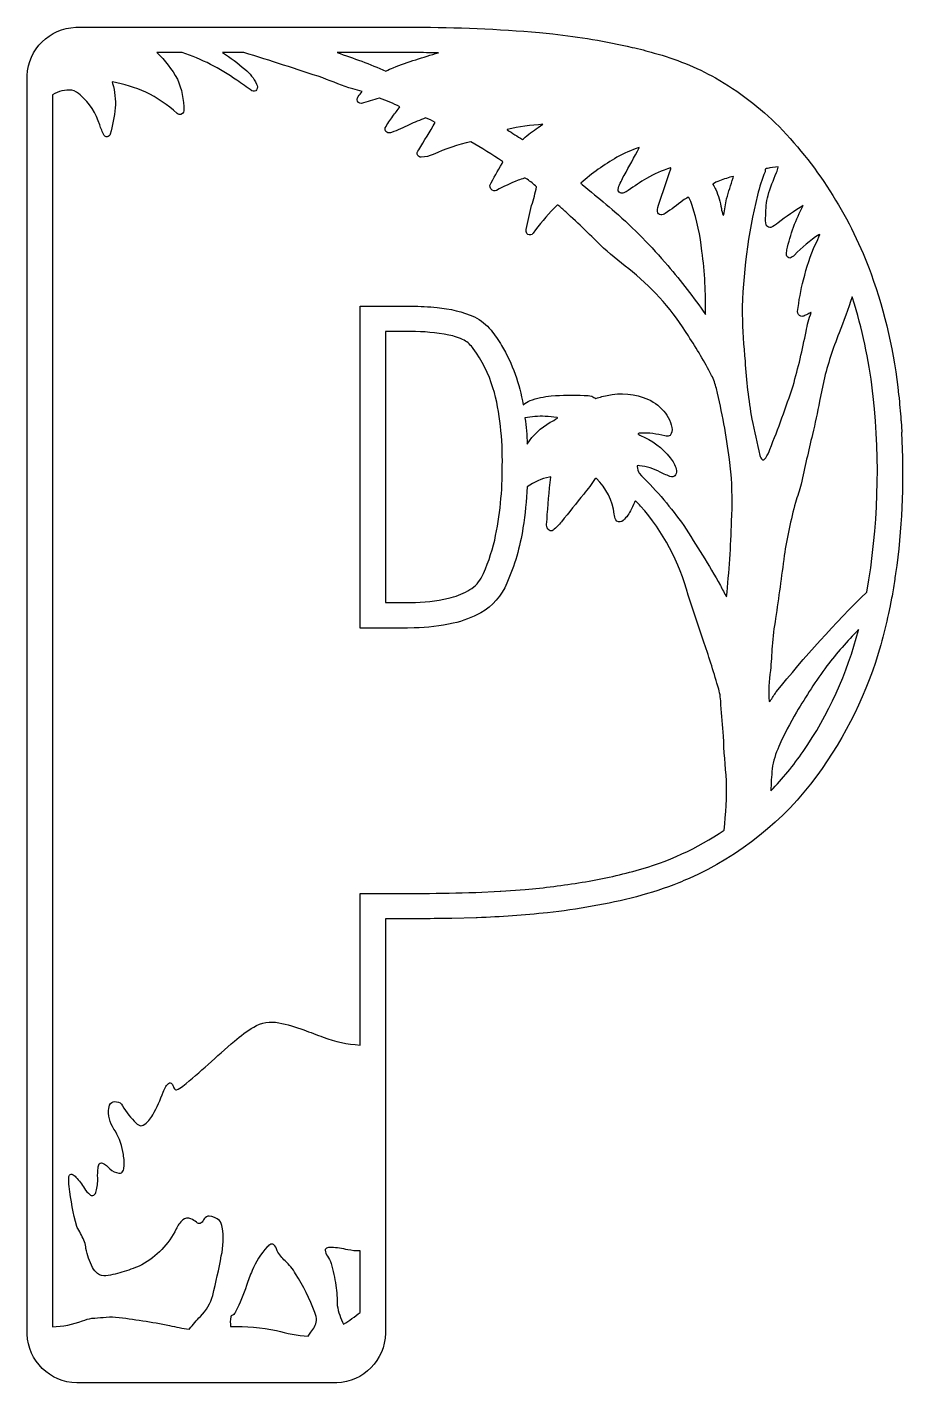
# Model space of a CAD drawing. Extents: x 0 to 1525, y 0 to 1043.
# Drawn here: x 1180 to 1510, y 533 to 1043 of the extents above; entities that cross this region are included whole.
import ezdxf

# ---------------------------------------------------------------- set-up
doc = ezdxf.new("R2010")
doc.units = 0
doc.header["$MEASUREMENT"] = 0
doc.layers.add('Layer 1', color=7, linetype='Continuous', lineweight=0)

msp = doc.modelspace()

# ---------------------------------------------------------------- linework, layer by layer
at = {"layer": 'Layer 1', "color": 1, "lineweight": 25, "true_color": 0xff0000}
for points, knots in [([(1198.42, 1043.13), (1188.5, 1042.79), (1180.51, 1034.88), (1180.07, 1024.97), (1180.07, 1024.97), (1180.07, 551.27), (1180.07, 551.27), (1180.44, 541.16), (1188.63, 533.11), (1198.73, 532.92), (1198.73, 532.92), (1296.61, 532.92), (1296.61, 532.92), (1306.72, 533.28), (1314.78, 541.49), (1314.95, 551.61), (1314.95, 551.61), (1314.95, 707.62), (1314.95, 707.62), (1323.14, 707.6), (1331.3, 707.62), (1339.49, 707.69), (1339.49, 707.69), (1339.92, 707.69), (1339.92, 707.69), (1339.92, 707.69), (1349.11, 707.96), (1349.11, 707.96), (1349.11, 707.96), (1349.54, 707.96), (1349.54, 707.96), (1358.36, 708.3), (1367.18, 708.94), (1375.96, 709.89), (1387.28, 711.07), (1398.51, 713.09), (1409.54, 715.92), (1414.93, 717.36), (1420.24, 719.1), (1425.44, 721.14), (1426.71, 721.72), (1428.01, 722.26), (1429.32, 722.75), (1448.41, 731.22), (1464.95, 744.52), (1477.32, 761.35), (1488.29, 776.2), (1496.46, 792.93), (1501.41, 810.71), (1502.55, 814.61), (1503.52, 818.55), (1504.31, 822.53), (1504.31, 822.53), (1504.99, 825.36), (1504.99, 825.36), (1504.99, 825.36), (1504.99, 825.45), (1504.99, 825.45), (1504.99, 825.45), (1505.51, 828.22), (1505.51, 828.22), (1505.51, 828.22), (1505.53, 828.29), (1505.53, 828.29), (1505.93, 830.38), (1506.29, 832.47), (1506.62, 834.57), (1506.62, 834.57), (1506.62, 834.66), (1506.62, 834.66), (1506.73, 835.59), (1506.86, 836.51), (1507.03, 837.43), (1507.03, 837.43), (1507.05, 837.52), (1507.05, 837.52), (1509.35, 854.06), (1510.15, 870.77), (1509.43, 887.45), (1509.43, 887.45), (1509.3, 890.63), (1509.3, 890.63), (1509.3, 890.63), (1509.32, 890.76), (1509.32, 890.76), (1509.32, 890.76), (1509.07, 895.01), (1509.07, 895.01), (1509.05, 895.13), (1509.04, 895.26), (1509.03, 895.39), (1508.82, 898.46), (1508.54, 901.52), (1508.21, 904.58), (1508.21, 904.58), (1508.16, 904.8), (1508.16, 904.8), (1506.56, 920.35), (1503.07, 935.65), (1497.78, 950.36), (1490.25, 971.05), (1478.46, 989.92), (1463.17, 1005.76), (1456.04, 1012.91), (1447.98, 1019.07), (1439.2, 1024.06), (1431.92, 1028.14), (1424.16, 1031.29), (1416.09, 1033.45), (1413.37, 1034.29), (1410.61, 1035), (1407.82, 1035.58), (1397.97, 1037.88), (1387.99, 1039.57), (1377.93, 1040.62), (1376.27, 1040.86), (1374.61, 1041.04), (1372.94, 1041.16), (1357.35, 1042.54), (1341.7, 1043.2), (1326.04, 1043.16), (1326.04, 1043.16), (1198.6, 1043.16), (1198.6, 1043.16), (1198.6, 1043.16), (1198.42, 1043.13), (1198.42, 1043.13)], [0, 0, 0, 0, 1, 1, 1, 2, 2, 2, 3, 3, 3, 4, 4, 4, 5, 5, 5, 6, 6, 6, 7, 7, 7, 8, 8, 8, 9, 9, 9, 10, 10, 10, 11, 11, 11, 12, 12, 12, 13, 13, 13, 14, 14, 14, 15, 15, 15, 16, 16, 16, 17, 17, 17, 18, 18, 18, 19, 19, 19, 20, 20, 20, 21, 21, 21, 22, 22, 22, 23, 23, 23, 24, 24, 24, 25, 25, 25, 26, 26, 26, 27, 27, 27, 28, 28, 28, 29, 29, 29, 30, 30, 30, 31, 31, 31, 32, 32, 32, 33, 33, 33, 34, 34, 34, 35, 35, 35, 36, 36, 36, 37, 37, 37, 38, 38, 38, 39, 39, 39, 40, 40, 40, 41, 41, 41, 42, 42, 42, 42]), ([(1261.71, 1033.61), (1271.66, 1030.56), (1281.57, 1027.38), (1291.44, 1024.06), (1295.14, 1022.57), (1298.88, 1021.19), (1302.66, 1019.93), (1303.81, 1019.58), (1304.98, 1019.27), (1306.16, 1019.03), (1305.72, 1018.34), (1305.22, 1017.69), (1304.68, 1017.08), (1304.47, 1016.71), (1304.34, 1016.3), (1304.3, 1015.87), (1304.44, 1015.08), (1305.12, 1014.51), (1305.93, 1014.51), (1308.14, 1015.2), (1310.36, 1015.84), (1312.6, 1016.44), (1312.6, 1016.44), (1312.76, 1016.42), (1312.76, 1016.42), (1315.39, 1015.55), (1317.96, 1014.48), (1320.44, 1013.22), (1319.56, 1012.01), (1318.65, 1010.82), (1317.72, 1009.64), (1316.68, 1008.25), (1315.74, 1006.79), (1314.89, 1005.28), (1314.7, 1004.67), (1314.93, 1004), (1315.45, 1003.63), (1316, 1003.29), (1316.69, 1003.26), (1317.27, 1003.54), (1319.53, 1004.41), (1321.76, 1005.39), (1323.93, 1006.46), (1325.96, 1007.36), (1327.99, 1008.22), (1330.04, 1009.05), (1331.32, 1008.61), (1332.55, 1008.02), (1333.69, 1007.28), (1331.66, 1003.83), (1329.6, 1000.41), (1327.5, 997.01), (1326.89, 996.46), (1326.75, 995.55), (1327.18, 994.85), (1327.48, 994.45), (1327.97, 994.23), (1328.47, 994.29), (1330.01, 994.25), (1331.54, 994.59), (1332.92, 995.28), (1337.48, 997.37), (1342.26, 998.97), (1347.16, 1000.07), (1351.18, 997.71), (1355.15, 995.23), (1359.04, 992.65), (1359.04, 992.65), (1359.11, 992.56), (1359.11, 992.56), (1359.16, 992.3), (1359.1, 992.02), (1358.93, 991.81), (1357.25, 989.15), (1355.7, 986.41), (1354.28, 983.6), (1354.2, 982.65), (1354.83, 981.78), (1355.77, 981.56), (1356.11, 981.5), (1356.46, 981.57), (1356.75, 981.75), (1359.39, 983.18), (1362.11, 984.46), (1364.91, 985.56), (1365.68, 985.84), (1366.46, 986.1), (1367.25, 986.33), (1367.66, 986.34), (1368.06, 986.2), (1368.36, 985.92), (1369.58, 985.06), (1370.75, 984.13), (1371.87, 983.15), (1371.37, 980.75), (1370.75, 978.37), (1370.01, 976.03), (1369.22, 973.04), (1368.53, 970.02), (1367.95, 966.98), (1367.88, 966.49), (1367.97, 965.99), (1368.2, 965.55), (1368.65, 964.92), (1369.53, 964.76), (1370.17, 965.21), (1370.32, 965.33), (1370.45, 965.47), (1370.56, 965.62), (1372.96, 968.94), (1375.59, 972.1), (1378.43, 975.06), (1378.43, 975.06), (1379.61, 976.14), (1379.61, 976.14), (1379.61, 976.14), (1379.81, 976.23), (1379.81, 976.23), (1380.9, 975.45), (1381.92, 974.58), (1382.87, 973.63), (1387.7, 969.2), (1392.43, 964.67), (1397.07, 960.04), (1400.59, 956.94), (1404.22, 953.95), (1407.93, 951.09), (1416.29, 944.3), (1423.43, 936.14), (1429.04, 926.96), (1432.17, 922.15), (1435.09, 917.2), (1437.77, 912.13), (1438.56, 910.54), (1439.16, 908.86), (1439.57, 907.14), (1441.69, 898.36), (1443.32, 889.47), (1444.46, 880.51), (1444.46, 880.51), (1445.05, 875.78), (1445.05, 875.78), (1445.52, 869.63), (1445.6, 863.45), (1445.3, 857.29), (1445.01, 847.75), (1444.36, 838.22), (1443.38, 828.72), (1442.56, 830.15), (1441.8, 831.6), (1441.09, 833.07), (1436.72, 840.72), (1432.11, 848.22), (1427.27, 855.57), (1422.56, 862.3), (1417.23, 868.58), (1411.36, 874.32), (1411.36, 874.32), (1410.49, 875.28), (1410.49, 875.28), (1410.1, 876.07), (1409.85, 876.92), (1409.72, 877.79), (1409.71, 877.88), (1409.72, 877.96), (1409.75, 878.04), (1410.01, 878.16), (1410.32, 878.19), (1410.61, 878.13), (1413.33, 877.83), (1415.97, 877.01), (1418.39, 875.71), (1419.76, 875.02), (1421.17, 874.42), (1422.63, 873.92), (1423.27, 873.81), (1423.91, 874.13), (1424.21, 874.71), (1424.62, 875.35), (1424.71, 876.13), (1424.46, 876.84), (1424.01, 878.4), (1423.22, 879.84), (1422.15, 881.06), (1419.23, 884.82), (1415.36, 887.74), (1410.95, 889.52), (1410.59, 889.69), (1410.25, 889.91), (1409.95, 890.18), (1410.28, 890.31), (1410.63, 890.38), (1410.99, 890.38), (1414.1, 890.51), (1417.21, 890.15), (1420.2, 889.31), (1420.74, 889.23), (1421.29, 889.24), (1421.83, 889.34), (1421.83, 889.34), (1422.15, 889.52), (1422.15, 889.52), (1422.83, 890.35), (1423.06, 891.46), (1422.76, 892.49), (1422.24, 895.13), (1420.95, 897.55), (1419.04, 899.45), (1417.11, 901.49), (1414.69, 902.99), (1412.01, 903.83), (1406.98, 905.52), (1401.55, 905.63), (1396.46, 904.12), (1395.69, 903.93), (1394.94, 903.7), (1394.21, 903.42), (1393.72, 903.72), (1393.21, 904), (1392.69, 904.26), (1391.75, 904.49), (1390.78, 904.59), (1389.81, 904.55), (1385.67, 904.76), (1381.52, 904.7), (1377.39, 904.39), (1374.67, 904.16), (1371.99, 903.57), (1369.43, 902.65), (1368.49, 902.21), (1367.6, 901.68), (1366.77, 901.06), (1365.51, 908.95), (1362.77, 916.53), (1358.72, 923.42), (1357.53, 925.41), (1356.2, 927.3), (1354.73, 929.09), (1353.04, 931.19), (1350.92, 932.91), (1348.52, 934.15), (1344.03, 936.07), (1339.26, 937.24), (1334.39, 937.64), (1331.21, 937.98), (1328.02, 938.18), (1324.82, 938.23), (1324.82, 938.23), (1305.41, 938.23), (1305.41, 938.23), (1305.41, 938.23), (1305.41, 817.04), (1305.41, 817.04), (1312.2, 817), (1319, 817.01), (1325.79, 817.06), (1330.73, 817.17), (1335.65, 817.76), (1340.47, 818.83), (1344.1, 819.67), (1347.6, 821), (1350.88, 822.78), (1355.28, 825.29), (1358.72, 829.2), (1360.65, 833.89), (1363.6, 840.53), (1365.65, 847.54), (1366.73, 854.73), (1367.57, 859.86), (1368.1, 865.03), (1368.31, 870.22), (1370.87, 871.96), (1373.75, 873.2), (1376.77, 873.85), (1376.77, 873.85), (1377.2, 873.89), (1377.2, 873.89), (1377.2, 873.89), (1377.23, 873.82), (1377.23, 873.82), (1376.56, 868.47), (1376.08, 863.09), (1375.8, 857.7), (1375.71, 857.06), (1375.65, 856.42), (1375.62, 855.77), (1375.65, 855), (1376.02, 854.29), (1376.64, 853.82), (1377.09, 853.56), (1377.64, 853.55), (1378.09, 853.82), (1379.26, 854.77), (1380.33, 855.85), (1381.26, 857.04), (1384.03, 860.53), (1386.82, 863.99), (1389.65, 867.43), (1391.17, 869.34), (1392.59, 871.31), (1393.92, 873.35), (1393.92, 873.35), (1394.1, 873.44), (1394.1, 873.44), (1394.2, 873.4), (1394.28, 873.34), (1394.37, 873.28), (1398.09, 869.73), (1400.46, 864.99), (1401.08, 859.88), (1401.22, 859.15), (1401.42, 858.44), (1401.69, 857.75), (1402.18, 857), (1403.15, 856.75), (1403.94, 857.16), (1405.32, 858.2), (1406.43, 859.56), (1407.18, 861.13), (1407.74, 862.15), (1408.24, 863.2), (1408.68, 864.28), (1408.77, 864.5), (1408.9, 864.71), (1409.06, 864.89), (1409.78, 864.3), (1410.43, 863.64), (1411.02, 862.92), (1419.56, 853.32), (1425.7, 841.83), (1428.95, 829.4), (1430.87, 823.37), (1432.88, 817.37), (1434.99, 811.39), (1436.92, 805.66), (1438.74, 799.88), (1440.43, 794.07), (1440.97, 792.13), (1441.25, 790.12), (1441.27, 788.11), (1441.61, 784.19), (1441.93, 780.28), (1442.22, 776.36), (1442.45, 770.75), (1442.85, 765.16), (1443.42, 759.58), (1443.45, 753.36), (1443.15, 747.14), (1442.51, 740.96), (1432.38, 734.08), (1421.17, 728.96), (1409.34, 725.81), (1402.67, 723.9), (1395.89, 722.41), (1389.04, 721.34), (1381.93, 720.16), (1374.77, 719.26), (1367.59, 718.65), (1367.59, 718.65), (1358.4, 717.99), (1358.4, 717.99), (1358.4, 717.99), (1358.22, 717.99), (1358.22, 717.99), (1358.22, 717.99), (1349.04, 717.51), (1349.04, 717.51), (1349.04, 717.51), (1348.83, 717.51), (1348.83, 717.51), (1342.26, 717.31), (1335.68, 717.19), (1329.11, 717.15), (1321.16, 717.14), (1313.36, 717.14), (1305.41, 717.17), (1305.41, 717.17), (1305.41, 660.09), (1305.41, 660.09), (1300.67, 660.38), (1296, 661.37), (1291.55, 663.04), (1289.09, 663.9), (1286.66, 664.83), (1284.25, 665.83), (1281.17, 666.92), (1278.02, 667.8), (1274.82, 668.44), (1271.59, 669.12), (1268.23, 668.55), (1265.41, 666.85), (1262.83, 665.33), (1260.42, 663.56), (1258.19, 661.57), (1254.83, 658.67), (1251.51, 655.73), (1248.22, 652.75), (1245.09, 650), (1241.92, 647.3), (1238.71, 644.65), (1238.03, 644.02), (1237.23, 643.54), (1236.36, 643.22), (1236.36, 643.22), (1236.02, 643.22), (1236.02, 643.22), (1235.83, 643.31), (1235.66, 643.42), (1235.54, 643.58), (1235.29, 644.12), (1235.04, 644.68), (1234.79, 645.22), (1234.79, 645.22), (1234.59, 645.49), (1234.59, 645.49), (1234.41, 645.69), (1234.16, 645.83), (1233.88, 645.85), (1233.88, 645.85), (1233.63, 645.81), (1233.63, 645.81), (1233.09, 645.5), (1232.63, 645.06), (1232.32, 644.51), (1231.91, 643.84), (1231.57, 643.14), (1231.28, 642.4), (1230.21, 639.44), (1228.92, 636.57), (1227.4, 633.81), (1226.53, 632.24), (1225.3, 630.91), (1223.82, 629.91), (1223.54, 629.77), (1223.24, 629.7), (1222.93, 629.71), (1222.27, 629.84), (1221.66, 630.17), (1221.18, 630.66), (1219.12, 632.56), (1217.36, 634.78), (1215.99, 637.23), (1215.54, 638.08), (1214.68, 638.64), (1213.72, 638.73), (1212.92, 638.9), (1212.07, 638.69), (1211.48, 638.12), (1210.98, 637.33), (1210.72, 636.4), (1210.75, 635.47), (1210.69, 632.63), (1211.58, 629.86), (1213.29, 627.6), (1214.83, 624.91), (1215.85, 621.97), (1216.31, 618.91), (1216.64, 617.26), (1216.71, 615.57), (1216.51, 613.9), (1216.45, 613.3), (1216.23, 612.73), (1215.88, 612.24), (1215.54, 611.9), (1215.06, 611.72), (1214.59, 611.81), (1213.33, 612.03), (1212.16, 612.62), (1211.25, 613.51), (1210.43, 614.37), (1209.49, 615.09), (1208.44, 615.65), (1208.44, 615.65), (1208.05, 615.76), (1208.05, 615.76), (1207.73, 615.76), (1207.43, 615.61), (1207.24, 615.35), (1206.98, 614.89), (1206.83, 614.38), (1206.81, 613.85), (1206.66, 612.57), (1206.6, 611.27), (1206.65, 609.98), (1206.72, 608.31), (1206.53, 606.64), (1206.1, 605.03), (1205.98, 604.44), (1205.63, 603.9), (1205.13, 603.56), (1204.75, 603.39), (1204.31, 603.41), (1203.95, 603.63), (1203.95, 603.63), (1203.75, 603.76), (1203.75, 603.76), (1202.91, 604.4), (1202.2, 605.2), (1201.68, 606.12), (1200.74, 607.65), (1199.65, 609.08), (1198.44, 610.41), (1198.03, 610.88), (1197.51, 611.25), (1196.92, 611.47), (1196.92, 611.47), (1196.6, 611.52), (1196.6, 611.52), (1196.34, 611.46), (1196.12, 611.28), (1195.99, 611.04), (1195.89, 610.89), (1195.83, 610.72), (1195.83, 610.54), (1195.73, 609.29), (1195.77, 608.03), (1195.95, 606.78), (1196.5, 601.72), (1197.43, 596.71), (1198.73, 591.79), (1198.83, 591.5), (1198.97, 591.22), (1199.14, 590.97), (1200.15, 589.39), (1201.01, 587.72), (1201.71, 585.98), (1201.98, 585.18), (1202.14, 584.35), (1202.2, 583.51), (1202.67, 581.01), (1203.53, 578.6), (1204.74, 576.37), (1205.22, 575.49), (1205.84, 574.7), (1206.58, 574.03), (1207.49, 573.35), (1208.63, 573.05), (1209.76, 573.19), (1212.1, 573.52), (1214.4, 574.08), (1216.63, 574.87), (1218.91, 575.51), (1221.12, 576.36), (1223.25, 577.41), (1228.85, 580.45), (1233.38, 585.14), (1236.2, 590.86), (1236.77, 592.14), (1237.61, 593.29), (1238.65, 594.24), (1239.5, 594.99), (1240.71, 595.18), (1241.75, 594.71), (1242.49, 594.35), (1243.18, 593.89), (1243.79, 593.35), (1243.96, 593.27), (1244.12, 593.16), (1244.27, 593.06), (1244.5, 592.89), (1244.78, 592.81), (1245.06, 592.85), (1245.06, 592.85), (1245.25, 592.9), (1245.25, 592.9), (1245.79, 593.2), (1246.22, 593.67), (1246.47, 594.24), (1246.81, 594.89), (1247.38, 595.39), (1248.08, 595.62), (1248.08, 595.62), (1248.58, 595.69), (1248.58, 595.69), (1250.02, 595.61), (1251.38, 595.04), (1252.46, 594.08), (1253.03, 593.33), (1253.39, 592.45), (1253.5, 591.52), (1254.12, 587.93), (1254.01, 584.25), (1253.18, 580.7), (1252.24, 575.73), (1251.17, 570.78), (1249.96, 565.87), (1249.14, 562.86), (1247.54, 560.12), (1245.31, 557.93), (1243.87, 556.43), (1242.49, 554.86), (1241.19, 553.24), (1241.19, 553.24), (1241.16, 553.19), (1241.16, 553.19), (1241.16, 553.19), (1241.07, 553.19), (1241.07, 553.19), (1238.58, 553.47), (1236.11, 553.92), (1233.68, 554.53), (1226.97, 555.86), (1220.2, 556.92), (1213.41, 557.71), (1211.84, 557.8), (1210.27, 557.74), (1208.71, 557.52), (1207.3, 557.46), (1205.9, 557.37), (1204.49, 557.25), (1203.27, 557.05), (1202.08, 556.71), (1200.93, 556.23), (1197.31, 554.89), (1193.48, 554.14), (1189.62, 554.01), (1189.62, 554.01), (1189.62, 1017.73), (1189.62, 1017.73), (1191.83, 1019.06), (1194.39, 1019.68), (1196.97, 1019.5), (1198.13, 1019.13), (1199.2, 1018.51), (1200.1, 1017.67), (1203.52, 1014.64), (1206.05, 1010.74), (1207.4, 1006.37), (1207.85, 1005.02), (1208.42, 1003.71), (1209.08, 1002.45), (1209.34, 1002.09), (1209.77, 1001.9), (1210.21, 1001.93), (1210.75, 1002.02), (1211.2, 1002.4), (1211.37, 1002.93), (1212.25, 1006.15), (1212.87, 1009.44), (1213.23, 1012.77), (1213.46, 1015.88), (1213.12, 1019.01), (1212.23, 1022), (1212.23, 1022), (1212.14, 1022.54), (1212.14, 1022.54), (1212.14, 1022.54), (1212.23, 1022.56), (1212.23, 1022.56), (1216.53, 1021.78), (1220.73, 1020.51), (1224.75, 1018.78), (1229, 1016.59), (1232.97, 1013.89), (1236.56, 1010.73), (1236.81, 1010.55), (1237.07, 1010.39), (1237.35, 1010.27), (1238.23, 1010.22), (1239, 1010.87), (1239.08, 1011.75), (1239.11, 1015.84), (1238.28, 1019.9), (1236.65, 1023.65), (1234.58, 1027.34), (1231.98, 1030.69), (1228.92, 1033.61), (1228.92, 1033.61), (1238.44, 1033.61), (1238.44, 1033.61), (1245.79, 1031.21), (1252.73, 1027.69), (1259.01, 1023.18), (1260.9, 1021.83), (1262.81, 1020.5), (1264.72, 1019.19), (1265.34, 1018.86), (1266.1, 1019.06), (1266.49, 1019.64), (1266.89, 1020.3), (1266.88, 1021.12), (1266.47, 1021.77), (1265.44, 1023.92), (1263.94, 1025.82), (1262.09, 1027.33), (1259.45, 1029.65), (1256.61, 1031.75), (1253.61, 1033.61), (1253.61, 1033.61), (1261.71, 1033.61), (1261.71, 1033.61)], [0, 0, 0, 0, 1, 1, 1, 2, 2, 2, 3, 3, 3, 4, 4, 4, 5, 5, 5, 6, 6, 6, 7, 7, 7, 8, 8, 8, 9, 9, 9, 10, 10, 10, 11, 11, 11, 12, 12, 12, 13, 13, 13, 14, 14, 14, 15, 15, 15, 16, 16, 16, 17, 17, 17, 18, 18, 18, 19, 19, 19, 20, 20, 20, 21, 21, 21, 22, 22, 22, 23, 23, 23, 24, 24, 24, 25, 25, 25, 26, 26, 26, 27, 27, 27, 28, 28, 28, 29, 29, 29, 30, 30, 30, 31, 31, 31, 32, 32, 32, 33, 33, 33, 34, 34, 34, 35, 35, 35, 36, 36, 36, 37, 37, 37, 38, 38, 38, 39, 39, 39, 40, 40, 40, 41, 41, 41, 42, 42, 42, 43, 43, 43, 44, 44, 44, 45, 45, 45, 46, 46, 46, 47, 47, 47, 48, 48, 48, 49, 49, 49, 50, 50, 50, 51, 51, 51, 52, 52, 52, 53, 53, 53, 54, 54, 54, 55, 55, 55, 56, 56, 56, 57, 57, 57, 58, 58, 58, 59, 59, 59, 60, 60, 60, 61, 61, 61, 62, 62, 62, 63, 63, 63, 64, 64, 64, 65, 65, 65, 66, 66, 66, 67, 67, 67, 68, 68, 68, 69, 69, 69, 70, 70, 70, 71, 71, 71, 72, 72, 72, 73, 73, 73, 74, 74, 74, 75, 75, 75, 76, 76, 76, 77, 77, 77, 78, 78, 78, 79, 79, 79, 80, 80, 80, 81, 81, 81, 82, 82, 82, 83, 83, 83, 84, 84, 84, 85, 85, 85, 86, 86, 86, 87, 87, 87, 88, 88, 88, 89, 89, 89, 90, 90, 90, 91, 91, 91, 92, 92, 92, 93, 93, 93, 94, 94, 94, 95, 95, 95, 96, 96, 96, 97, 97, 97, 98, 98, 98, 99, 99, 99, 100, 100, 100, 101, 101, 101, 102, 102, 102, 103, 103, 103, 104, 104, 104, 105, 105, 105, 106, 106, 106, 107, 107, 107, 108, 108, 108, 109, 109, 109, 110, 110, 110, 111, 111, 111, 112, 112, 112, 113, 113, 113, 114, 114, 114, 115, 115, 115, 116, 116, 116, 117, 117, 117, 118, 118, 118, 119, 119, 119, 120, 120, 120, 121, 121, 121, 122, 122, 122, 123, 123, 123, 124, 124, 124, 125, 125, 125, 126, 126, 126, 127, 127, 127, 128, 128, 128, 129, 129, 129, 130, 130, 130, 131, 131, 131, 132, 132, 132, 133, 133, 133, 134, 134, 134, 135, 135, 135, 136, 136, 136, 137, 137, 137, 138, 138, 138, 139, 139, 139, 140, 140, 140, 141, 141, 141, 142, 142, 142, 143, 143, 143, 144, 144, 144, 145, 145, 145, 146, 146, 146, 147, 147, 147, 148, 148, 148, 149, 149, 149, 150, 150, 150, 151, 151, 151, 152, 152, 152, 153, 153, 153, 154, 154, 154, 155, 155, 155, 156, 156, 156, 157, 157, 157, 158, 158, 158, 159, 159, 159, 160, 160, 160, 161, 161, 161, 162, 162, 162, 163, 163, 163, 164, 164, 164, 165, 165, 165, 166, 166, 166, 167, 167, 167, 168, 168, 168, 169, 169, 169, 170, 170, 170, 171, 171, 171, 172, 172, 172, 173, 173, 173, 174, 174, 174, 175, 175, 175, 176, 176, 176, 177, 177, 177, 178, 178, 178, 179, 179, 179, 180, 180, 180, 181, 181, 181, 182, 182, 182, 183, 183, 183, 184, 184, 184, 185, 185, 185, 186, 186, 186, 187, 187, 187, 188, 188, 188, 189, 189, 189, 190, 190, 190, 191, 191, 191, 192, 192, 192, 193, 193, 193, 194, 194, 194, 195, 195, 195, 196, 196, 196, 197, 197, 197, 198, 198, 198, 199, 199, 199, 200, 200, 200, 201, 201, 201, 202, 202, 202, 203, 203, 203, 204, 204, 204, 205, 205, 205, 206, 206, 206, 207, 207, 207, 208, 208, 208, 209, 209, 209, 210, 210, 210, 211, 211, 211, 212, 212, 212, 213, 213, 213, 214, 214, 214, 215, 215, 215, 216, 216, 216, 217, 217, 217, 218, 218, 218, 219, 219, 219, 220, 220, 220, 221, 221, 221, 222, 222, 222, 223, 223, 223, 224, 224, 224, 225, 225, 225, 226, 226, 226, 227, 227, 227, 228, 228, 228, 229, 229, 229, 230, 230, 230, 230]), ([(1326, 1033.61), (1328.98, 1033.61), (1331.96, 1033.58), (1334.93, 1033.52), (1329.18, 1031.93), (1323.5, 1030.07), (1317.93, 1027.94), (1317, 1027.55), (1316.08, 1027.12), (1315.18, 1026.67), (1309.14, 1029.25), (1302.99, 1031.57), (1296.75, 1033.61), (1296.75, 1033.61), (1326, 1033.61), (1326, 1033.61)], [0, 0, 0, 0, 1, 1, 1, 2, 2, 2, 3, 3, 3, 4, 4, 4, 5, 5, 5, 5]), ([(1372.49, 1005.44), (1370.53, 1004.15), (1368.68, 1002.72), (1366.93, 1001.16), (1366.93, 1001.16), (1366.57, 1000.95), (1366.57, 1000.95), (1364.61, 1002.07), (1362.71, 1003.28), (1360.85, 1004.56), (1360.85, 1004.56), (1360.79, 1004.67), (1360.79, 1004.67), (1360.79, 1004.67), (1360.85, 1004.72), (1360.85, 1004.72), (1365.26, 1005.66), (1369.73, 1006.29), (1374.23, 1006.62), (1374.23, 1006.62), (1372.49, 1005.44), (1372.49, 1005.44)], [0, 0, 0, 0, 1, 1, 1, 2, 2, 2, 3, 3, 3, 4, 4, 4, 5, 5, 5, 6, 6, 6, 7, 7, 7, 7]), ([(1410.49, 997.8), (1408.68, 994.28), (1406.79, 990.8), (1404.82, 987.37), (1404.01, 985.85), (1403.28, 984.28), (1402.65, 982.68), (1402.37, 981.96), (1402.67, 981.15), (1403.35, 980.79), (1403.79, 980.58), (1404.31, 980.61), (1404.73, 980.86), (1405.31, 981.08), (1405.86, 981.38), (1406.37, 981.75), (1408.64, 983.32), (1410.95, 984.83), (1413.31, 986.28), (1416.16, 987.88), (1419.16, 989.19), (1422.26, 990.2), (1422.26, 990.2), (1422.44, 990.2), (1422.44, 990.2), (1422.4, 989.73), (1422.27, 989.27), (1422.06, 988.84), (1420.64, 984.88), (1419.28, 980.9), (1417.98, 976.89), (1417.64, 975.89), (1417.43, 974.86), (1417.34, 973.81), (1417.42, 973.14), (1417.93, 972.61), (1418.59, 972.49), (1419.22, 972.47), (1419.85, 972.68), (1420.34, 973.08), (1422.6, 974.63), (1424.81, 976.26), (1426.96, 977.96), (1427.6, 978.39), (1428.27, 978.78), (1428.95, 979.14), (1429.02, 979.12), (1429.08, 979.09), (1429.13, 979.05), (1429.7, 978.13), (1430.13, 977.14), (1430.43, 976.1), (1432.24, 970.5), (1433.48, 964.74), (1434.12, 958.89), (1435.19, 950.99), (1435.63, 943.02), (1435.44, 935.05), (1431.06, 941.44), (1426.33, 947.58), (1421.27, 953.44), (1415.14, 960.67), (1408.49, 967.44), (1401.35, 973.67), (1398.48, 976.2), (1395.54, 978.65), (1392.53, 981.02), (1392.53, 981.02), (1389.06, 983.92), (1389.06, 983.92), (1388.89, 984.09), (1388.71, 984.25), (1388.52, 984.4), (1388.52, 984.4), (1388.56, 984.53), (1388.56, 984.53), (1392.77, 988.16), (1397.28, 991.4), (1402.06, 994.22), (1404.73, 995.73), (1407.56, 996.94), (1410.49, 997.85), (1410.49, 997.85), (1410.49, 997.8), (1410.49, 997.8)], [0, 0, 0, 0, 1, 1, 1, 2, 2, 2, 3, 3, 3, 4, 4, 4, 5, 5, 5, 6, 6, 6, 7, 7, 7, 8, 8, 8, 9, 9, 9, 10, 10, 10, 11, 11, 11, 12, 12, 12, 13, 13, 13, 14, 14, 14, 15, 15, 15, 16, 16, 16, 17, 17, 17, 18, 18, 18, 19, 19, 19, 20, 20, 20, 21, 21, 21, 22, 22, 22, 23, 23, 23, 24, 24, 24, 25, 25, 25, 26, 26, 26, 27, 27, 27, 28, 28, 28, 28]), ([(1462.83, 990.61), (1462.83, 990.61), (1462.86, 990.54), (1462.86, 990.54), (1462.72, 989.82), (1462.49, 989.12), (1462.17, 988.46), (1460.97, 985.64), (1459.91, 982.75), (1459, 979.82), (1458.41, 977.36), (1458.12, 974.84), (1458.14, 972.31), (1457.95, 971.02), (1458.06, 969.7), (1458.48, 968.46), (1458.81, 967.91), (1459.47, 967.64), (1460.09, 967.8), (1461.06, 968.25), (1461.96, 968.83), (1462.76, 969.52), (1465.83, 971.86), (1469, 974.06), (1472.27, 976.1), (1469.45, 970.82), (1467.38, 965.18), (1466.12, 959.34), (1466.02, 958.69), (1465.97, 958.03), (1465.96, 957.37), (1466.09, 956.76), (1466.61, 956.31), (1467.23, 956.3), (1467.88, 956.52), (1468.47, 956.91), (1468.93, 957.41), (1471.72, 960.29), (1474.81, 962.85), (1478.16, 965.05), (1478.16, 965.05), (1478.46, 965.15), (1478.46, 965.15), (1478.04, 963.9), (1477.52, 962.69), (1476.89, 961.54), (1474.94, 957.24), (1473.44, 952.75), (1472.4, 948.14), (1471.34, 944.21), (1470.59, 940.21), (1470.16, 936.16), (1470.08, 935.35), (1470.59, 934.6), (1471.38, 934.37), (1471.85, 934.29), (1472.33, 934.37), (1472.74, 934.6), (1473.29, 934.82), (1473.82, 935.1), (1474.31, 935.44), (1474.31, 935.44), (1475.08, 935.82), (1475.08, 935.82), (1475.08, 935.82), (1475.19, 935.85), (1475.19, 935.85), (1475.19, 935.85), (1475.24, 935.85), (1475.24, 935.85), (1475.24, 935.85), (1475.24, 935.73), (1475.24, 935.73), (1474.42, 933.44), (1473.78, 931.08), (1473.33, 928.68), (1471.98, 921.8), (1470.35, 914.98), (1468.46, 908.23), (1465.76, 900.15), (1462.84, 892.15), (1459.7, 884.23), (1459.31, 883.15), (1458.79, 882.12), (1458.16, 881.15), (1457.98, 880.81), (1457.71, 880.53), (1457.37, 880.36), (1457.22, 880.31), (1457.06, 880.3), (1456.91, 880.36), (1456.42, 880.79), (1456.09, 881.37), (1455.96, 882.01), (1454.88, 886.55), (1453.85, 891.1), (1452.88, 895.66), (1451.67, 902.87), (1450.82, 910.14), (1450.34, 917.43), (1449.82, 923.32), (1449.46, 929.22), (1449.27, 935.12), (1449.47, 950.25), (1451.39, 965.31), (1455.01, 980), (1455.8, 982.97), (1456.76, 985.9), (1457.87, 988.78), (1457.96, 989.08), (1457.99, 989.39), (1457.96, 989.71), (1457.96, 989.71), (1458, 989.8), (1458, 989.8), (1458.56, 989.99), (1459.14, 990.13), (1459.73, 990.2), (1459.73, 990.2), (1462.76, 990.66), (1462.76, 990.66), (1462.76, 990.66), (1462.83, 990.61), (1462.83, 990.61)], [0, 0, 0, 0, 1, 1, 1, 2, 2, 2, 3, 3, 3, 4, 4, 4, 5, 5, 5, 6, 6, 6, 7, 7, 7, 8, 8, 8, 9, 9, 9, 10, 10, 10, 11, 11, 11, 12, 12, 12, 13, 13, 13, 14, 14, 14, 15, 15, 15, 16, 16, 16, 17, 17, 17, 18, 18, 18, 19, 19, 19, 20, 20, 20, 21, 21, 21, 22, 22, 22, 23, 23, 23, 24, 24, 24, 25, 25, 25, 26, 26, 26, 27, 27, 27, 28, 28, 28, 29, 29, 29, 30, 30, 30, 31, 31, 31, 32, 32, 32, 33, 33, 33, 34, 34, 34, 35, 35, 35, 36, 36, 36, 37, 37, 37, 38, 38, 38, 39, 39, 39, 40, 40, 40, 41, 41, 41, 41]), ([(1445.87, 986.44), (1444.97, 983.84), (1444.15, 981.22), (1443.4, 978.57), (1443, 976.59), (1442.64, 974.6), (1442.31, 972.61), (1442.31, 972.61), (1442.17, 972.47), (1442.17, 972.47), (1441.79, 973.24), (1441.54, 974.07), (1441.45, 974.92), (1441.01, 977.36), (1440.3, 979.75), (1439.34, 982.04), (1439, 982.68), (1438.65, 983.31), (1438.27, 983.92), (1438.27, 983.92), (1438.21, 984.1), (1438.21, 984.1), (1438.96, 984.68), (1439.82, 985.11), (1440.74, 985.35), (1442.44, 986.04), (1444.18, 986.59), (1445.96, 987.01), (1445.96, 987.01), (1445.87, 986.44), (1445.87, 986.44)], [0, 0, 0, 0, 1, 1, 1, 2, 2, 2, 3, 3, 3, 4, 4, 4, 5, 5, 5, 6, 6, 6, 7, 7, 7, 8, 8, 8, 9, 9, 9, 10, 10, 10, 10]), ([(1491.54, 938.98), (1494.93, 927.6), (1497.31, 915.94), (1498.64, 904.14), (1501.28, 879.62), (1500.47, 854.85), (1496.24, 830.56), (1484.09, 818.76), (1472.7, 806.21), (1462.13, 792.98), (1461.34, 791.85), (1460.57, 790.71), (1459.82, 789.56), (1459.7, 789.48), (1459.57, 789.41), (1459.43, 789.38), (1459.09, 793.26), (1459.25, 797.17), (1459.88, 801.01), (1460.21, 804.06), (1460.43, 807.12), (1460.54, 810.19), (1460.8, 813.69), (1461.24, 817.17), (1461.86, 820.62), (1463.01, 828.51), (1464.09, 836.39), (1465.1, 844.3), (1466.14, 851.05), (1467.56, 857.74), (1469.36, 864.32), (1470.08, 866.6), (1470.78, 868.89), (1471.47, 871.17), (1472.8, 877.43), (1474.22, 883.68), (1475.74, 889.9), (1476.7, 894.04), (1477.58, 898.2), (1478.37, 902.38), (1478.37, 902.38), (1480, 910.11), (1480, 910.11), (1481.45, 916.24), (1483.39, 922.26), (1485.78, 928.09), (1487.58, 932.56), (1489.2, 937.1), (1490.63, 941.7), (1490.63, 941.7), (1491.54, 938.98), (1491.54, 938.98)], [0, 0, 0, 0, 1, 1, 1, 2, 2, 2, 3, 3, 3, 4, 4, 4, 5, 5, 5, 6, 6, 6, 7, 7, 7, 8, 8, 8, 9, 9, 9, 10, 10, 10, 11, 11, 11, 12, 12, 12, 13, 13, 13, 14, 14, 14, 15, 15, 15, 16, 16, 16, 17, 17, 17, 17]), ([(1324.52, 928.68), (1329.31, 928.64), (1334.08, 928.19), (1338.79, 927.32), (1340.8, 926.88), (1342.76, 926.23), (1344.64, 925.37), (1345.97, 924.54), (1347.12, 923.47), (1348.04, 922.2), (1351.35, 917.72), (1353.86, 912.71), (1355.46, 907.39), (1356.87, 902.72), (1357.81, 897.92), (1358.25, 893.06), (1358.82, 888.1), (1359.06, 883.12), (1358.97, 878.13), (1359.03, 868.73), (1358.07, 859.35), (1356.11, 850.15), (1354.96, 845.2), (1353.25, 840.4), (1351.01, 835.84), (1349.83, 833.81), (1348.1, 832.14), (1346.02, 831.03), (1343.72, 829.78), (1341.27, 828.84), (1338.72, 828.24), (1334.06, 827.18), (1329.3, 826.63), (1324.52, 826.59), (1324.52, 826.59), (1314.95, 826.59), (1314.95, 826.59), (1314.95, 826.59), (1314.95, 928.68), (1314.95, 928.68), (1314.95, 928.68), (1324.52, 928.68), (1324.52, 928.68)], [0, 0, 0, 0, 1, 1, 1, 2, 2, 2, 3, 3, 3, 4, 4, 4, 5, 5, 5, 6, 6, 6, 7, 7, 7, 8, 8, 8, 9, 9, 9, 10, 10, 10, 11, 11, 11, 12, 12, 12, 13, 13, 13, 14, 14, 14, 14]), ([(1375.07, 896.71), (1376.57, 896.64), (1378.06, 896.5), (1379.54, 896.28), (1379.62, 896.24), (1379.69, 896.19), (1379.74, 896.12), (1379.74, 896.12), (1379.72, 896.03), (1379.72, 896.03), (1378.84, 895.44), (1377.91, 894.91), (1376.95, 894.46), (1373.47, 892.46), (1370.52, 889.64), (1368.36, 886.25), (1368.22, 889.57), (1367.93, 892.87), (1367.5, 896.16), (1370, 896.62), (1372.53, 896.8), (1375.07, 896.71)], [0, 0, 0, 0, 1, 1, 1, 2, 2, 2, 3, 3, 3, 4, 4, 4, 5, 5, 5, 6, 6, 6, 7, 7, 7, 7]), ([(1493.04, 816.29), (1488.82, 799.94), (1481.77, 784.45), (1472.2, 770.53), (1468.55, 765.29), (1464.49, 760.35), (1460.07, 755.74), (1460.14, 758.51), (1460.31, 761.27), (1460.56, 764.02), (1461.01, 766.95), (1461.87, 769.81), (1463.1, 772.5), (1465.06, 776.92), (1467.28, 781.21), (1469.75, 785.36), (1473.24, 791.35), (1477.04, 797.16), (1481.13, 802.75), (1484.86, 807.53), (1488.85, 812.1), (1493.08, 816.43), (1493.08, 816.43), (1493.04, 816.29), (1493.04, 816.29)], [0, 0, 0, 0, 1, 1, 1, 2, 2, 2, 3, 3, 3, 4, 4, 4, 5, 5, 5, 6, 6, 6, 7, 7, 7, 8, 8, 8, 8]), ([(1272.23, 585.17), (1272.43, 585.15), (1272.63, 585.09), (1272.8, 584.99), (1273.53, 584.42), (1274.02, 583.59), (1274.18, 582.67), (1274.98, 581.23), (1276, 579.93), (1277.22, 578.82), (1278.77, 577.41), (1280.09, 575.77), (1281.14, 573.96), (1284.05, 569.38), (1286.49, 564.51), (1288.4, 559.43), (1288.79, 558.46), (1289.02, 557.43), (1289.08, 556.39), (1288.74, 554.77), (1288, 553.26), (1286.93, 551.99), (1286.48, 551.57), (1286.13, 551.06), (1285.91, 550.49), (1281.86, 550.82), (1277.85, 551.52), (1273.93, 552.6), (1268.27, 553.82), (1262.48, 554.33), (1256.7, 554.12), (1256.49, 555.32), (1256.51, 556.55), (1256.74, 557.75), (1256.77, 558.02), (1256.95, 558.24), (1257.2, 558.34), (1257.3, 558.34), (1257.41, 558.37), (1257.51, 558.39), (1257.97, 558.74), (1258.33, 559.2), (1258.58, 559.72), (1260.18, 562.92), (1261.55, 566.22), (1262.68, 569.61), (1263.31, 571.5), (1264, 573.36), (1264.77, 575.19), (1266.16, 578.46), (1268.08, 581.48), (1270.46, 584.12), (1270.86, 584.55), (1271.34, 584.88), (1271.87, 585.12), (1271.99, 585.12), (1272.11, 585.14), (1272.23, 585.17)], [0, 0, 0, 0, 1, 1, 1, 2, 2, 2, 3, 3, 3, 4, 4, 4, 5, 5, 5, 6, 6, 6, 7, 7, 7, 8, 8, 8, 9, 9, 9, 10, 10, 10, 11, 11, 11, 12, 12, 12, 13, 13, 13, 14, 14, 14, 15, 15, 15, 16, 16, 16, 17, 17, 17, 18, 18, 18, 19, 19, 19, 19]), ([(1294.64, 583.92), (1296.7, 583.81), (1298.75, 583.5), (1300.76, 583.01), (1302.29, 582.71), (1303.85, 582.56), (1305.41, 582.56), (1305.41, 582.56), (1305.41, 559.45), (1305.41, 559.45), (1303.42, 557.86), (1301.35, 556.36), (1299.22, 554.96), (1298.06, 557.19), (1297.26, 559.58), (1296.84, 562.06), (1296.88, 564.59), (1296.7, 567.12), (1296.29, 569.61), (1295.92, 572.4), (1295.32, 575.15), (1294.5, 577.84), (1294.2, 578.85), (1293.74, 579.79), (1293.14, 580.65), (1292.69, 581.3), (1292.39, 582.04), (1292.25, 582.81), (1292.25, 582.81), (1292.3, 583.15), (1292.3, 583.15), (1292.39, 583.35), (1292.54, 583.53), (1292.73, 583.65), (1292.73, 583.65), (1293.12, 583.81), (1293.12, 583.81), (1293.61, 583.93), (1294.13, 583.96), (1294.64, 583.92)], [0, 0, 0, 0, 1, 1, 1, 2, 2, 2, 3, 3, 3, 4, 4, 4, 5, 5, 5, 6, 6, 6, 7, 7, 7, 8, 8, 8, 9, 9, 9, 10, 10, 10, 11, 11, 11, 12, 12, 12, 13, 13, 13, 13])]:
    msp.add_open_spline(points, degree=3, knots=knots, dxfattribs=at)

doc.saveas('drawing.dxf')
